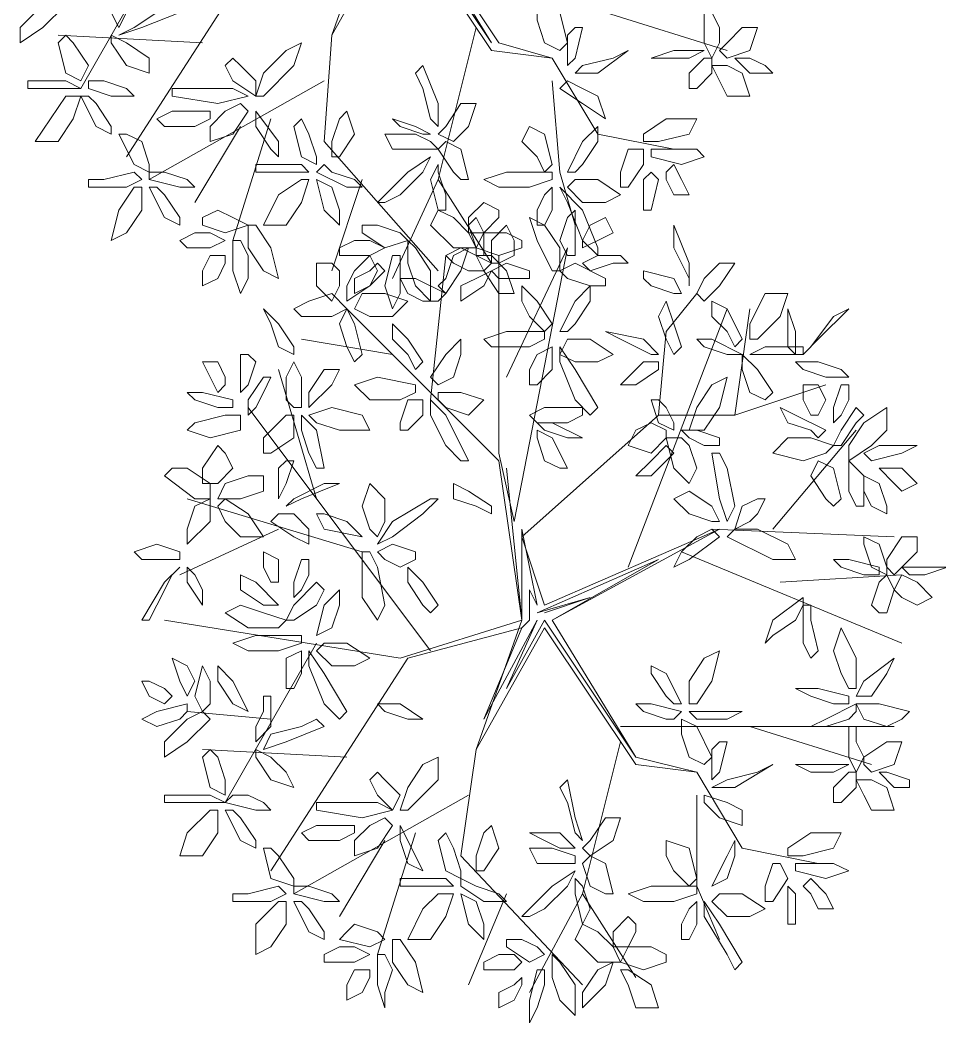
# Model space of a CAD drawing. Header units: millimetres. Extents: x 2576 to 2719, y 1757 to 1977.
# Drawn here: x 2607.226 to 2610.643, y 1834.356 to 1838.084 of the extents above; entities that cross this region are included whole.
import ezdxf

# ---------------------------------------------------------------- set-up
doc = ezdxf.new("R2010")
doc.units = ezdxf.units.MM
doc.layers.add('PDF_0', color=7, linetype='Continuous')

msp = doc.modelspace()

# ---------------------------------------------------------------- linework, layer by layer
at = {"layer": 'PDF_0', "lineweight": 9}
for points in [[(2609.6547, 1837.6037), (2609.3723, 1837.6602), (2609.2028, 1837.9426), (2608.9769, 1837.9709), (2608.638, 1838.4792), (2608.3839, 1838.0273), (2608.5533, 1838.5074), (2608.4686, 1839.1004), (2607.9038, 1839.6652)], [(2608.4968, 1839.0722), (2608.5816, 1838.5074), (2608.5533, 1838.8463), (2608.6098, 1838.5639), (2608.5816, 1838.6204), (2608.6098, 1838.5074), (2608.5816, 1838.4792), (2608.4121, 1838.1403), (2608.6098, 1838.5074), (2608.4968, 1838.2533), (2608.638, 1838.5074), (2608.9769, 1837.9991), (2608.6663, 1838.5074), (2609.0051, 1837.9991), (2609.2028, 1837.9426)], [(2607.2543, 1838.5074), (2608.1297, 1838.3662), (2607.6214, 1837.5755)], [(2607.7908, 1838.4227), (2607.452, 1837.8297)], [(2609.4005, 1838.1121), (2609.8523, 1837.9709)], [(2607.9038, 1837.9991), (2607.3672, 1838.0273)], [(2608.3839, 1838.0273), (2608.3556, 1837.632), (2608.7792, 1837.1519)], [(2608.9204, 1838.0556), (2608.7792, 1837.4908)], [(2608.3556, 1837.8579), (2607.7061, 1837.4908)], [(2609.2028, 1837.8579), (2609.2311, 1837.519), (2609.2875, 1837.3213)], [(2608.045, 1837.6885), (2607.8756, 1837.4061)], [(2608.158, 1837.7167), (2608.0168, 1837.2649)], [(2608.4968, 1837.4908), (2608.3839, 1837.1519)], [(2608.9769, 1837.1802), (2608.7792, 1837.4908), (2608.6098, 1837.1237)], [(2608.751, 1836.6718), (2608.8075, 1837.2084)], [(2609.0334, 1836.7566), (2609.2593, 1837.2366), (2609.0616, 1836.22), (2609.0051, 1836.4742), (2609.0051, 1837.2084)], [(2609.9371, 1837.0107), (2609.8806, 1836.6154), (2609.5982, 1836.6154), (2609.6264, 1836.926), (2609.7394, 1837.0672)], [(2609.0899, 1835.8529), (2609.0051, 1836.4459), (2608.4404, 1837.0107)], [(2609.4852, 1836.0506), (2609.8523, 1837.0107)], [(2608.6098, 1836.8413), (2608.2709, 1836.8978)], [(2608.3274, 1836.3047), (2608.1862, 1836.7848)], [(2609.8806, 1836.6154), (2610.2195, 1836.7283)], [(2608.751, 1835.7399), (2608.0732, 1836.6436)], [(2609.5982, 1836.6154), (2609.0899, 1836.1635), (2609.1746, 1835.9094), (2609.8241, 1836.1918), (2609.2028, 1835.8529), (2609.5982, 1836.0788), (2609.1463, 1835.8811), (2609.344, 1835.9376), (2609.1746, 1835.8811)], [(2610.0218, 1836.1918), (2610.3324, 1836.5589)], [(2609.0334, 1836.4177), (2609.0899, 1835.8529), (2609.0899, 1836.1918), (2609.1463, 1835.9094), (2609.1181, 1835.9658), (2609.1181, 1835.8529), (2609.0899, 1835.8246)], [(2608.4968, 1836.107), (2607.8473, 1836.3047)], [(2608.1862, 1836.1918), (2607.8191, 1836.0223)], [(2609.7959, 1836.1918), (2610.4736, 1836.1635)], [(2609.6829, 1836.107), (2610.5018, 1835.7682)], [(2610.05, 1835.9941), (2610.5018, 1836.0223)], [(2610.1912, 1834.9492), (2609.9088, 1835.0057), (2609.7394, 1835.2881), (2609.5135, 1835.3163), (2609.1746, 1835.8246), (2608.9204, 1835.3728), (2609.0899, 1835.8529), (2608.638, 1835.7117), (2607.7626, 1835.8529)], [(2609.7394, 1835.2881), (2609.5135, 1835.3446), (2609.2028, 1835.8529), (2609.5135, 1835.3446), (2609.1746, 1835.8529), (2609.0334, 1835.5987), (2609.1463, 1835.8529), (2608.9487, 1835.4858), (2609.0899, 1835.8246), (2608.6663, 1835.7117), (2608.158, 1834.921)], [(2608.3274, 1835.7682), (2607.9885, 1835.1751)], [(2608.158, 1835.4858), (2607.8473, 1835.514)], [(2609.457, 1835.4575), (2610.4736, 1835.4575)], [(2609.9371, 1835.4575), (2610.3889, 1835.3163)], [(2609.457, 1835.4011), (2609.3158, 1834.8363)], [(2608.4404, 1835.3446), (2607.9038, 1835.3728)], [(2608.9204, 1835.3728), (2608.8639, 1834.9775), (2609.3158, 1834.4974)], [(2608.8922, 1835.2034), (2608.2427, 1834.8363)], [(2609.7394, 1835.2034), (2609.7394, 1834.8645), (2609.8241, 1834.6668)], [(2608.6945, 1835.0622), (2608.5533, 1834.6103)], [(2608.5816, 1835.0339), (2608.4121, 1834.7515)], [(2609.0334, 1834.8363), (2608.8922, 1834.4974)], [(2609.5135, 1834.5256), (2609.3158, 1834.8363), (2609.1181, 1834.4691)]]:
    msp.add_lwpolyline(points, dxfattribs=at)
for points in [[(2607.5932, 1838.1685), (2607.5649, 1838.1121), (2607.5932, 1838.0556), (2607.6214, 1838.1121), (2607.6214, 1838.225), (2607.5932, 1838.225)], [(2607.3955, 1838.1685), (2607.3955, 1838.1403), (2607.3108, 1838.0556), (2607.2261, 1837.9991), (2607.2261, 1838.0556), (2607.3108, 1838.1403)], [(2607.7344, 1838.1121), (2607.6496, 1838.0556), (2607.5932, 1838.0273), (2607.6779, 1838.0556), (2607.8191, 1838.1121), (2607.8191, 1838.1403)], [(2609.1746, 1837.9991), (2609.1463, 1838.0838), (2609.1463, 1838.1403), (2609.2311, 1838.1121), (2609.2593, 1837.9991), (2609.2311, 1837.9709)], [(2609.8241, 1838.0556), (2609.8241, 1837.9991), (2609.7959, 1837.9426), (2609.7676, 1837.9991), (2609.7676, 1838.1121), (2609.7959, 1838.1121)], [(2607.4237, 1837.9991), (2607.4802, 1837.9144), (2607.452, 1837.8579), (2607.3955, 1837.8861), (2607.3672, 1837.9991), (2607.3955, 1838.0273)], [(2607.5649, 1838.0273), (2607.5649, 1837.9991), (2607.6214, 1837.9144), (2607.7061, 1837.8861), (2607.7061, 1837.9426), (2607.6214, 1837.9991)], [(2609.2593, 1838.0273), (2609.2593, 1837.9426), (2609.2593, 1837.9144), (2609.2875, 1837.9426), (2609.3158, 1838.0556), (2609.2875, 1838.0556)], [(2609.8523, 1837.9991), (2609.9088, 1838.0556), (2609.9653, 1838.0556), (2609.9371, 1837.9709), (2609.8523, 1837.9426), (2609.8241, 1837.9709)], [(2608.1297, 1837.8861), (2608.2144, 1837.9709), (2608.2709, 1837.9991), (2608.2427, 1837.9144), (2608.1297, 1837.8014), (2608.1015, 1837.8014)], [(2609.4287, 1837.9426), (2609.4852, 1837.9709), (2609.3723, 1837.8861), (2609.2875, 1837.8861), (2609.3158, 1837.9144)], [(2609.7111, 1837.9426), (2609.7676, 1837.9709), (2609.6547, 1837.9709), (2609.5699, 1837.9426), (2609.6264, 1837.9426)], [(2608.0168, 1837.9426), (2607.9885, 1837.9144), (2608.0168, 1837.8579), (2608.1015, 1837.8014), (2608.1015, 1837.8579), (2608.045, 1837.9144)], [(2608.7228, 1837.8297), (2608.751, 1837.7167), (2608.7792, 1837.6885), (2608.7792, 1837.7732), (2608.7228, 1837.9144), (2608.6945, 1837.8861)], [(2609.7111, 1837.8861), (2609.7676, 1837.9426), (2609.7959, 1837.9426), (2609.7959, 1837.8861), (2609.7394, 1837.8297), (2609.7111, 1837.8297)], [(2609.7959, 1837.9144), (2609.8523, 1837.9144), (2609.9088, 1837.8861), (2609.9371, 1837.8014), (2609.8523, 1837.8014), (2609.8241, 1837.8579)], [(2609.8806, 1837.9426), (2609.9371, 1837.8861), (2610.0218, 1837.8861), (2609.9935, 1837.9144), (2609.9371, 1837.9426)], [(2607.3108, 1837.8579), (2607.3955, 1837.8579), (2607.452, 1837.8297), (2607.3672, 1837.8297), (2607.2543, 1837.8297), (2607.2543, 1837.8579)], [(2607.5367, 1837.8579), (2607.6214, 1837.8297), (2607.6496, 1837.8014), (2607.5649, 1837.8014), (2607.4802, 1837.8297), (2607.4802, 1837.8579)], [(2609.2593, 1837.8579), (2609.2311, 1837.8297), (2609.3158, 1837.7732), (2609.4005, 1837.7167), (2609.3723, 1837.8014), (2609.3158, 1837.8297)], [(2607.452, 1837.8014), (2607.3955, 1837.8014), (2607.339, 1837.7167), (2607.2825, 1837.632), (2607.3672, 1837.632), (2607.4237, 1837.7167)], [(2607.5084, 1837.7732), (2607.5649, 1837.6885), (2607.5649, 1837.6602), (2607.5084, 1837.6885), (2607.452, 1837.8014), (2607.4802, 1837.8014)], [(2607.8756, 1837.8297), (2608.0168, 1837.8297), (2608.0732, 1837.8014), (2607.9603, 1837.7732), (2607.7908, 1837.8014), (2607.7908, 1837.8297)], [(2608.045, 1837.7732), (2608.0732, 1837.7449), (2608.0168, 1837.6602), (2607.932, 1837.632), (2607.932, 1837.6885), (2607.9885, 1837.7449)], [(2608.7792, 1837.6602), (2608.8357, 1837.632), (2608.8922, 1837.6885), (2608.9204, 1837.7732), (2608.8639, 1837.7732), (2608.8075, 1837.6885)], [(2607.8756, 1837.6885), (2607.7626, 1837.6885), (2607.7344, 1837.7167), (2607.7908, 1837.7449), (2607.932, 1837.7449), (2607.932, 1837.7167)], [(2608.1015, 1837.6885), (2608.1015, 1837.7449), (2608.1862, 1837.632), (2608.1862, 1837.5755), (2608.158, 1837.6037)], [(2608.3839, 1837.632), (2608.4121, 1837.7167), (2608.4404, 1837.7449), (2608.4686, 1837.6602), (2608.4121, 1837.5755), (2608.3839, 1837.5755)], [(2608.2992, 1837.6602), (2608.3274, 1837.5755), (2608.3274, 1837.5473), (2608.2709, 1837.5755), (2608.2427, 1837.6885), (2608.2709, 1837.7167)], [(2608.638, 1837.6885), (2608.6098, 1837.7167), (2608.6945, 1837.6885), (2608.751, 1837.6602), (2608.7228, 1837.6602)], [(2609.1463, 1837.5755), (2609.0899, 1837.632), (2609.1181, 1837.6885), (2609.1746, 1837.6602), (2609.2028, 1837.5473), (2609.1746, 1837.519)], [(2609.3158, 1837.5473), (2609.3723, 1837.632), (2609.3723, 1837.6885), (2609.3158, 1837.632), (2609.2593, 1837.519), (2609.2875, 1837.519)], [(2609.5417, 1837.632), (2609.5417, 1837.6602), (2609.6264, 1837.7167), (2609.7394, 1837.7167), (2609.7111, 1837.6602), (2609.5982, 1837.632)], [(2607.6779, 1837.632), (2607.7061, 1837.5473), (2607.7061, 1837.519), (2607.6496, 1837.5473), (2607.5932, 1837.6602), (2607.6214, 1837.6602)], [(2608.7792, 1837.6037), (2608.751, 1837.632), (2608.6945, 1837.6602), (2608.5816, 1837.6602), (2608.6098, 1837.6037), (2608.6945, 1837.6037)], [(2608.8357, 1837.519), (2608.7792, 1837.6037), (2608.8075, 1837.632), (2608.8639, 1837.6037), (2608.8922, 1837.4908), (2608.8639, 1837.4908)], [(2608.638, 1837.4343), (2608.7228, 1837.519), (2608.751, 1837.5755), (2608.6663, 1837.519), (2608.5533, 1837.4061), (2608.5816, 1837.4061)], [(2609.457, 1837.519), (2609.4852, 1837.6037), (2609.5417, 1837.6037), (2609.5417, 1837.5473), (2609.4852, 1837.4625), (2609.457, 1837.4625)], [(2609.6264, 1837.6037), (2609.7394, 1837.6037), (2609.7676, 1837.5755), (2609.6829, 1837.5473), (2609.5699, 1837.5755), (2609.5699, 1837.6037)], [(2608.158, 1837.5473), (2608.2709, 1837.5473), (2608.2992, 1837.519), (2608.2427, 1837.519), (2608.1015, 1837.519), (2608.1015, 1837.5473)], [(2608.3839, 1837.519), (2608.4686, 1837.4908), (2608.4968, 1837.4625), (2608.4404, 1837.4625), (2608.3274, 1837.519), (2608.3556, 1837.5473)], [(2608.8075, 1837.4343), (2608.7792, 1837.519), (2608.7792, 1837.5473), (2608.751, 1837.4908), (2608.7792, 1837.3778), (2608.8075, 1837.3778)], [(2609.6264, 1837.519), (2609.6547, 1837.5473), (2609.6829, 1837.4908), (2609.7111, 1837.4343), (2609.6547, 1837.4343), (2609.6264, 1837.4908)], [(2607.5367, 1837.4908), (2607.6496, 1837.519), (2607.6779, 1837.4908), (2607.6214, 1837.4625), (2607.4802, 1837.4625), (2607.4802, 1837.4908)], [(2607.7626, 1837.519), (2607.8473, 1837.4908), (2607.8756, 1837.4625), (2607.8191, 1837.4625), (2607.7061, 1837.4908), (2607.7061, 1837.519)], [(2609.1181, 1837.4625), (2609.0051, 1837.4625), (2608.9487, 1837.4908), (2609.0334, 1837.519), (2609.2028, 1837.519), (2609.2028, 1837.4908)], [(2609.5417, 1837.4343), (2609.5417, 1837.4908), (2609.5699, 1837.519), (2609.5982, 1837.4908), (2609.5699, 1837.3778), (2609.5417, 1837.3778)], [(2608.2992, 1837.4908), (2608.2709, 1837.4908), (2608.1862, 1837.4343), (2608.1297, 1837.3213), (2608.2144, 1837.3213), (2608.2709, 1837.4061)], [(2608.3839, 1837.4625), (2608.3274, 1837.4908), (2608.3556, 1837.3778), (2608.4121, 1837.3213), (2608.4121, 1837.3778)], [(2609.2593, 1837.4625), (2609.2875, 1837.4908), (2609.3723, 1837.4908), (2609.457, 1837.4343), (2609.4005, 1837.4061), (2609.3158, 1837.4061)], [(2607.6779, 1837.4625), (2607.6496, 1837.4625), (2607.5932, 1837.3778), (2607.5649, 1837.2649), (2607.6214, 1837.2931), (2607.6779, 1837.3778)], [(2607.7626, 1837.4343), (2607.8191, 1837.3496), (2607.8191, 1837.3213), (2607.7626, 1837.3496), (2607.7061, 1837.4625), (2607.7344, 1837.4625)], [(2609.1463, 1837.3213), (2609.1746, 1837.3213), (2609.2028, 1837.3778), (2609.2028, 1837.4625), (2609.1746, 1837.4343), (2609.1463, 1837.3778)], [(2609.3158, 1837.2649), (2609.2593, 1837.4061), (2609.2311, 1837.4625), (2609.3158, 1837.3778), (2609.3723, 1837.2366), (2609.3723, 1837.2084)], [(2609.0051, 1837.3496), (2608.9487, 1837.2931), (2608.8922, 1837.2931), (2608.8922, 1837.3496), (2608.9487, 1837.4061), (2609.0051, 1837.3778)], [(2607.9603, 1837.3778), (2608.0168, 1837.3496), (2608.0732, 1837.3213), (2607.9885, 1837.2931), (2607.9038, 1837.3213), (2607.9038, 1837.3496)], [(2608.8357, 1837.3496), (2608.8922, 1837.2931), (2608.9204, 1837.2366), (2608.8357, 1837.2366), (2608.751, 1837.3213), (2608.7792, 1837.3778)], [(2609.2311, 1837.2649), (2609.2593, 1837.3496), (2609.2875, 1837.3778), (2609.2875, 1837.3213), (2609.2875, 1837.2084), (2609.2593, 1837.2084)], [(2608.0732, 1837.3213), (2608.1015, 1837.3213), (2608.158, 1837.2366), (2608.1862, 1837.1237), (2608.1297, 1837.1519), (2608.0732, 1837.2366)], [(2608.5533, 1837.3213), (2608.638, 1837.2931), (2608.6663, 1837.2649), (2608.5816, 1837.2366), (2608.4968, 1837.2931), (2608.4968, 1837.3213)], [(2608.9204, 1837.2084), (2608.9487, 1837.2084), (2608.9487, 1837.2931), (2608.9204, 1837.3496), (2608.8922, 1837.3213), (2608.9204, 1837.2366)], [(2609.0051, 1837.1802), (2608.9769, 1837.1802), (2608.9769, 1837.2649), (2609.0334, 1837.3213), (2609.0616, 1837.2649), (2609.0616, 1837.2084)], [(2609.2311, 1837.1519), (2609.2028, 1837.1519), (2609.1463, 1837.2649), (2609.1181, 1837.3496), (2609.1746, 1837.3213), (2609.2311, 1837.2366)], [(2609.3158, 1837.2366), (2609.3158, 1837.2649), (2609.344, 1837.3213), (2609.4005, 1837.3496), (2609.4287, 1837.2931), (2609.3723, 1837.2649)], [(2609.6547, 1837.2366), (2609.6547, 1837.3213), (2609.7111, 1837.1802), (2609.7111, 1837.0954), (2609.7111, 1837.1237)], [(2607.8756, 1837.2931), (2607.932, 1837.2931), (2607.9885, 1837.2649), (2607.932, 1837.2366), (2607.8473, 1837.2366), (2607.8191, 1837.2649)], [(2609.0899, 1837.2649), (2609.0899, 1837.2366), (2609.0051, 1837.2084), (2608.9204, 1837.2366), (2608.9487, 1837.2931), (2609.0334, 1837.2931)], [(2608.0732, 1837.2084), (2608.0732, 1837.1237), (2608.045, 1837.0672), (2608.0168, 1837.1519), (2608.0168, 1837.2649), (2608.045, 1837.2649)], [(2608.4686, 1837.2649), (2608.5251, 1837.2649), (2608.5816, 1837.2366), (2608.5251, 1837.2084), (2608.4121, 1837.2084), (2608.4121, 1837.2366)], [(2608.6663, 1837.2649), (2608.6945, 1837.2366), (2608.751, 1837.1519), (2608.751, 1837.039), (2608.6945, 1837.0954), (2608.6663, 1837.1802)], [(2607.9885, 1837.2084), (2607.9885, 1837.1802), (2607.9603, 1837.1237), (2607.9038, 1837.0954), (2607.9038, 1837.1519), (2607.932, 1837.2084)], [(2608.5251, 1837.2084), (2608.5533, 1837.1519), (2608.5251, 1837.0954), (2608.4404, 1837.039), (2608.4404, 1837.0954), (2608.4686, 1837.1519)], [(2608.638, 1837.1519), (2608.638, 1837.0672), (2608.6098, 1837.0107), (2608.5816, 1837.0954), (2608.6098, 1837.2084), (2608.638, 1837.2084)], [(2608.8075, 1837.1237), (2608.8357, 1837.2084), (2608.8922, 1837.2366), (2608.8639, 1837.1519), (2608.8075, 1837.0672), (2608.7792, 1837.0954)], [(2608.8922, 1837.1519), (2608.8357, 1837.1802), (2608.8075, 1837.2084), (2608.8639, 1837.2366), (2608.9769, 1837.1802), (2608.9487, 1837.1519)], [(2608.9204, 1837.2084), (2608.9769, 1837.2084), (2609.0334, 1837.1519), (2609.0616, 1837.0672), (2609.0051, 1837.0672), (2608.9487, 1837.1519)], [(2609.4287, 1837.1802), (2609.344, 1837.1519), (2609.3158, 1837.1802), (2609.3723, 1837.2084), (2609.457, 1837.2084), (2609.4852, 1837.1802)], [(2608.4121, 1837.1519), (2608.4121, 1837.0954), (2608.3839, 1837.039), (2608.3274, 1837.0954), (2608.3274, 1837.1802), (2608.3839, 1837.1802)], [(2608.5533, 1837.1802), (2608.5816, 1837.1519), (2608.5251, 1837.0954), (2608.4686, 1837.0672), (2608.4686, 1837.1237), (2608.5251, 1837.1519)], [(2609.0899, 1837.1237), (2609.0051, 1837.1237), (2608.9769, 1837.1519), (2609.0334, 1837.1802), (2609.1181, 1837.1519), (2609.1181, 1837.1237)], [(2609.344, 1837.0954), (2609.2593, 1837.1237), (2609.2311, 1837.1519), (2609.2875, 1837.1802), (2609.4005, 1837.1237), (2609.4005, 1837.0954)], [(2609.7394, 1837.0672), (2609.7676, 1837.039), (2609.8241, 1837.0954), (2609.8806, 1837.1802), (2609.8241, 1837.1802), (2609.7676, 1837.1237)], [(2608.8639, 1837.0954), (2608.8639, 1837.039), (2608.9487, 1837.0954), (2608.9769, 1837.1519), (2608.9204, 1837.1237)], [(2609.5699, 1837.0954), (2609.6547, 1837.0672), (2609.6829, 1837.0672), (2609.6547, 1837.1237), (2609.5417, 1837.1519), (2609.5417, 1837.1237)], [(2608.7228, 1837.039), (2608.6663, 1837.0672), (2608.638, 1837.1237), (2608.6945, 1837.1237), (2608.8075, 1837.0672), (2608.7792, 1837.039)], [(2609.1181, 1836.9825), (2609.0899, 1837.039), (2609.0899, 1837.0954), (2609.1463, 1837.039), (2609.2028, 1836.9542), (2609.1746, 1836.926)], [(2609.2875, 1836.9542), (2609.344, 1837.039), (2609.344, 1837.0954), (2609.2875, 1837.039), (2609.2311, 1836.926), (2609.2593, 1836.926)], [(2608.2992, 1837.039), (2608.3839, 1837.0672), (2608.4404, 1837.0107), (2608.3839, 1836.9825), (2608.2709, 1836.9825), (2608.2427, 1837.0107)], [(2608.4686, 1837.0107), (2608.4968, 1837.0672), (2608.5816, 1837.0672), (2608.6663, 1837.039), (2608.6098, 1836.9825), (2608.5251, 1836.9825)], [(2609.9371, 1836.8978), (2609.9653, 1836.8978), (2610.05, 1836.9825), (2610.0783, 1837.0672), (2609.9935, 1837.0672), (2609.9371, 1836.9542)], [(2609.6547, 1836.8413), (2609.6829, 1836.8695), (2609.6547, 1836.9542), (2609.6264, 1837.039), (2609.5982, 1836.9825), (2609.6264, 1836.8978)], [(2609.8523, 1836.926), (2609.7959, 1836.9825), (2609.7959, 1837.039), (2609.8523, 1837.0107), (2609.9088, 1836.8978), (2609.8806, 1836.8695)], [(2608.1862, 1836.8695), (2608.158, 1836.9542), (2608.1297, 1837.0107), (2608.1862, 1836.9542), (2608.2427, 1836.8695), (2608.2427, 1836.8413)], [(2608.4404, 1836.8695), (2608.4121, 1836.9542), (2608.4404, 1837.0107), (2608.4686, 1836.9542), (2608.4968, 1836.8413), (2608.4686, 1836.813)], [(2610.0783, 1836.9542), (2610.0783, 1837.0107), (2610.1065, 1836.926), (2610.1065, 1836.8413), (2610.0783, 1836.8695)], [(2610.2477, 1836.9825), (2610.3042, 1837.0107), (2610.1912, 1836.8978), (2610.1347, 1836.8413), (2610.163, 1836.8695)], [(2608.6663, 1836.8413), (2608.6098, 1836.8978), (2608.6098, 1836.9542), (2608.6663, 1836.8978), (2608.7228, 1836.813), (2608.6945, 1836.7848)], [(2609.1181, 1836.8695), (2608.9769, 1836.8695), (2608.9487, 1836.8978), (2609.0334, 1836.926), (2609.1746, 1836.926), (2609.1746, 1836.8978)], [(2609.457, 1836.8978), (2609.4005, 1836.926), (2609.5417, 1836.8978), (2609.5982, 1836.8413), (2609.5699, 1836.8413)], [(2608.8357, 1836.7566), (2608.8639, 1836.8413), (2608.8639, 1836.8978), (2608.8075, 1836.8413), (2608.751, 1836.7566), (2608.7792, 1836.7283)], [(2609.1181, 1836.7283), (2609.1463, 1836.7283), (2609.2028, 1836.7848), (2609.2028, 1836.8695), (2609.1463, 1836.8413), (2609.1181, 1836.7848)], [(2609.2311, 1836.8413), (2609.2593, 1836.8978), (2609.344, 1836.8978), (2609.4287, 1836.8413), (2609.3723, 1836.813), (2609.2875, 1836.813)], [(2609.2875, 1836.6718), (2609.2311, 1836.813), (2609.2311, 1836.8695), (2609.2875, 1836.7848), (2609.3723, 1836.6436), (2609.344, 1836.6154)], [(2609.8523, 1836.8413), (2609.9088, 1836.8413), (2609.7959, 1836.8978), (2609.7394, 1836.8978), (2609.7676, 1836.8695)], [(2610.0783, 1836.8413), (2609.9653, 1836.8413), (2609.9371, 1836.8413), (2609.9935, 1836.8695), (2610.1347, 1836.8695), (2610.1347, 1836.8413)], [(2608.1015, 1836.813), (2608.0732, 1836.7283), (2608.045, 1836.7001), (2608.045, 1836.7566), (2608.045, 1836.8413), (2608.0732, 1836.8413)], [(2609.9371, 1836.7001), (2609.9088, 1836.7848), (2609.9088, 1836.8413), (2609.9653, 1836.7848), (2610.0218, 1836.7001), (2609.9935, 1836.6718)], [(2607.9885, 1836.7283), (2607.9603, 1836.7001), (2607.932, 1836.7566), (2607.9038, 1836.813), (2607.9603, 1836.813), (2607.9885, 1836.7566)], [(2608.2144, 1836.6718), (2608.2144, 1836.7566), (2608.2427, 1836.813), (2608.2709, 1836.7566), (2608.2709, 1836.6436), (2608.2427, 1836.6436)], [(2609.5135, 1836.7283), (2609.5982, 1836.7848), (2609.5982, 1836.813), (2609.5417, 1836.813), (2609.457, 1836.7283), (2609.4852, 1836.7283)], [(2610.1065, 1836.813), (2610.1347, 1836.7848), (2610.2195, 1836.7566), (2610.3042, 1836.7566), (2610.2759, 1836.7848), (2610.1912, 1836.813)], [(2608.1297, 1836.7001), (2608.1015, 1836.6436), (2608.0732, 1836.6154), (2608.0732, 1836.6718), (2608.1297, 1836.7566), (2608.158, 1836.7566)], [(2608.2992, 1836.7001), (2608.2992, 1836.6436), (2608.3839, 1836.7283), (2608.4121, 1836.7848), (2608.3556, 1836.7848)], [(2608.638, 1836.6718), (2608.5251, 1836.6718), (2608.4686, 1836.7283), (2608.5533, 1836.7566), (2608.6945, 1836.7283), (2608.6945, 1836.7001)], [(2609.7111, 1836.5589), (2609.7676, 1836.5589), (2609.8241, 1836.6436), (2609.8523, 1836.7566), (2609.7959, 1836.7283), (2609.7394, 1836.6436)], [(2610.1912, 1836.6154), (2610.163, 1836.6154), (2610.1347, 1836.6718), (2610.1347, 1836.7283), (2610.1912, 1836.7283), (2610.2195, 1836.6718)], [(2610.3042, 1836.6718), (2610.2759, 1836.6154), (2610.2477, 1836.5871), (2610.2477, 1836.6436), (2610.2759, 1836.7283), (2610.3042, 1836.7283)], [(2607.9603, 1836.6436), (2607.8756, 1836.6718), (2607.8473, 1836.7001), (2607.9038, 1836.7001), (2608.0168, 1836.6718), (2608.0168, 1836.6436)], [(2608.7792, 1836.6718), (2608.7792, 1836.7001), (2608.8639, 1836.7001), (2608.9487, 1836.6718), (2608.8922, 1836.6154), (2608.8075, 1836.6436)], [(2608.2992, 1836.6154), (2608.3274, 1836.5871), (2608.4121, 1836.5589), (2608.5251, 1836.5589), (2608.4968, 1836.6154), (2608.3839, 1836.6436)], [(2608.638, 1836.5589), (2608.6663, 1836.5589), (2608.7228, 1836.6154), (2608.7228, 1836.6718), (2608.6663, 1836.6718), (2608.638, 1836.5871)], [(2608.8075, 1836.5024), (2608.751, 1836.6154), (2608.751, 1836.6718), (2608.8075, 1836.6154), (2608.8922, 1836.4459), (2608.8639, 1836.4459)], [(2609.2593, 1836.5871), (2609.1463, 1836.5871), (2609.1181, 1836.6154), (2609.1746, 1836.6436), (2609.3158, 1836.6436), (2609.3158, 1836.6154)], [(2609.6264, 1836.6436), (2609.6547, 1836.5871), (2609.6547, 1836.5589), (2609.5982, 1836.5871), (2609.5699, 1836.6718), (2609.5982, 1836.6718)], [(2610.163, 1836.5589), (2610.0783, 1836.5871), (2610.05, 1836.6436), (2610.1065, 1836.6154), (2610.2195, 1836.5589), (2610.1912, 1836.5306)], [(2610.3324, 1836.5871), (2610.2759, 1836.5024), (2610.2477, 1836.5024), (2610.2759, 1836.5589), (2610.3324, 1836.6436), (2610.3607, 1836.6154)], [(2610.3042, 1836.4459), (2610.3042, 1836.5024), (2610.3607, 1836.5871), (2610.4454, 1836.6436), (2610.4454, 1836.5589), (2610.3889, 1836.5024)], [(2608.045, 1836.6154), (2608.045, 1836.5589), (2607.932, 1836.5306), (2607.8473, 1836.5589), (2607.8756, 1836.5871), (2607.9885, 1836.6154)], [(2608.1297, 1836.5306), (2608.2144, 1836.6154), (2608.2427, 1836.6154), (2608.2427, 1836.5306), (2608.158, 1836.4742), (2608.1297, 1836.4742)], [(2608.2992, 1836.4742), (2608.2709, 1836.5589), (2608.2709, 1836.6154), (2608.3274, 1836.5589), (2608.3556, 1836.4177), (2608.3274, 1836.4177)], [(2609.2593, 1836.5306), (2609.3158, 1836.5306), (2609.2028, 1836.5871), (2609.1463, 1836.5871), (2609.1746, 1836.5589)], [(2609.6264, 1836.5589), (2609.6264, 1836.5306), (2609.5699, 1836.4742), (2609.4852, 1836.5024), (2609.5135, 1836.5589), (2609.5699, 1836.5871)], [(2609.1746, 1836.4459), (2609.1463, 1836.5306), (2609.1463, 1836.5589), (2609.2028, 1836.5306), (2609.2593, 1836.4177), (2609.2311, 1836.4177)], [(2609.7676, 1836.5024), (2609.7111, 1836.5306), (2609.6829, 1836.5589), (2609.7394, 1836.5589), (2609.8241, 1836.5306), (2609.8241, 1836.5024)], [(2608.0168, 1836.4177), (2607.9603, 1836.3612), (2607.9038, 1836.3612), (2607.9038, 1836.4177), (2607.9603, 1836.5024), (2607.9885, 1836.4742)], [(2609.6547, 1836.4742), (2609.6264, 1836.5024), (2609.5699, 1836.4459), (2609.5135, 1836.3894), (2609.5699, 1836.3894), (2609.6264, 1836.4459)], [(2609.7111, 1836.5024), (2609.7394, 1836.4177), (2609.7111, 1836.3612), (2609.6547, 1836.4177), (2609.6264, 1836.5306), (2609.6829, 1836.5306)], [(2610.2477, 1836.5024), (2610.2195, 1836.4742), (2610.1347, 1836.4459), (2610.0218, 1836.4742), (2610.0783, 1836.5306), (2610.163, 1836.5306)], [(2610.4171, 1836.5024), (2610.5018, 1836.5024), (2610.5583, 1836.5024), (2610.5018, 1836.4742), (2610.3889, 1836.4459), (2610.3607, 1836.4742)], [(2609.8523, 1836.4177), (2609.8806, 1836.2765), (2609.8523, 1836.22), (2609.8241, 1836.3047), (2609.7959, 1836.4742), (2609.8241, 1836.4742)], [(2608.1862, 1836.4177), (2608.1862, 1836.333), (2608.1862, 1836.3047), (2608.2144, 1836.3612), (2608.2427, 1836.4459), (2608.2144, 1836.4459)], [(2610.2195, 1836.3047), (2610.163, 1836.3894), (2610.1912, 1836.4459), (2610.2477, 1836.4177), (2610.2759, 1836.3047), (2610.2477, 1836.2765)], [(2610.3042, 1836.333), (2610.3042, 1836.4177), (2610.3042, 1836.4459), (2610.3607, 1836.3894), (2610.3607, 1836.2765), (2610.3324, 1836.2765)], [(2607.8473, 1836.4177), (2607.932, 1836.3612), (2607.932, 1836.3047), (2607.8756, 1836.3047), (2607.7626, 1836.3894), (2607.7908, 1836.4177)], [(2608.1297, 1836.3894), (2608.1297, 1836.333), (2608.045, 1836.3047), (2607.9603, 1836.3047), (2607.9885, 1836.3612), (2608.0732, 1836.3894)], [(2610.3889, 1836.2765), (2610.3607, 1836.333), (2610.3607, 1836.3894), (2610.4171, 1836.3612), (2610.4454, 1836.2765), (2610.4454, 1836.2482)], [(2610.4171, 1836.4177), (2610.4454, 1836.4177), (2610.5018, 1836.4177), (2610.5583, 1836.3612), (2610.5018, 1836.333), (2610.4736, 1836.3612)], [(2608.3556, 1836.3612), (2608.4121, 1836.3612), (2608.2709, 1836.3047), (2608.2144, 1836.2765), (2608.2427, 1836.3047)], [(2608.5533, 1836.1635), (2608.5251, 1836.1918), (2608.4968, 1836.2765), (2608.5251, 1836.3612), (2608.5816, 1836.3047), (2608.5816, 1836.22)], [(2608.9204, 1836.2765), (2608.8357, 1836.3047), (2608.8357, 1836.3612), (2608.8922, 1836.333), (2608.9769, 1836.2765), (2608.9769, 1836.2482)], [(2609.8241, 1836.22), (2609.7959, 1836.22), (2609.7111, 1836.2482), (2609.6547, 1836.3047), (2609.7111, 1836.333), (2609.7959, 1836.2765)], [(2607.8473, 1836.1918), (2607.8473, 1836.1353), (2607.932, 1836.22), (2607.932, 1836.3047), (2607.8756, 1836.2765)], [(2607.9603, 1836.2765), (2607.9885, 1836.3047), (2608.0732, 1836.2482), (2608.1297, 1836.1635), (2608.045, 1836.1635), (2607.9885, 1836.22)], [(2608.7228, 1836.2482), (2608.6098, 1836.1635), (2608.5533, 1836.1353), (2608.6098, 1836.22), (2608.751, 1836.3047), (2608.7792, 1836.3047)], [(2609.9935, 1836.3047), (2609.9653, 1836.3047), (2609.9088, 1836.2765), (2609.8806, 1836.1918), (2609.9371, 1836.22), (2609.9653, 1836.2482)], [(2608.1862, 1836.2482), (2608.158, 1836.22), (2608.2427, 1836.1635), (2608.2992, 1836.1353), (2608.2992, 1836.1918), (2608.2427, 1836.2482)], [(2608.4404, 1836.22), (2608.4968, 1836.1635), (2608.3556, 1836.1918), (2608.3274, 1836.2482), (2608.3556, 1836.2482)], [(2609.7394, 1836.1635), (2609.6829, 1836.107), (2609.6547, 1836.0506), (2609.7111, 1836.0788), (2609.8241, 1836.1635), (2609.7959, 1836.1918)], [(2609.9653, 1836.1918), (2610.0783, 1836.1353), (2610.1065, 1836.0788), (2610.0218, 1836.0788), (2609.8523, 1836.1635), (2609.8806, 1836.1918)], [(2610.4171, 1836.1353), (2610.4454, 1836.0506), (2610.4454, 1836.0223), (2610.3889, 1836.0506), (2610.3607, 1836.1353), (2610.3607, 1836.1635)], [(2610.4454, 1836.0788), (2610.5018, 1836.1635), (2610.5583, 1836.1635), (2610.5583, 1836.107), (2610.4736, 1836.0223), (2610.4454, 1836.0506)], [(2607.8191, 1836.0788), (2607.8191, 1836.107), (2607.7344, 1836.1353), (2607.6496, 1836.107), (2607.6779, 1836.0788), (2607.7626, 1836.0788)], [(2608.6945, 1836.0788), (2608.6945, 1836.107), (2608.6098, 1836.1353), (2608.5533, 1836.107), (2608.5816, 1836.0788), (2608.638, 1836.0506)], [(2608.1862, 1835.9941), (2608.158, 1835.9941), (2608.1297, 1836.0506), (2608.1297, 1836.107), (2608.1862, 1836.0788), (2608.1862, 1836.0223)], [(2608.5533, 1836.0506), (2608.5816, 1835.9094), (2608.5533, 1835.8529), (2608.4968, 1835.9376), (2608.4968, 1836.107), (2608.5251, 1836.107)], [(2607.7344, 1835.9094), (2607.7908, 1836.0223), (2607.8191, 1836.0506), (2607.7626, 1835.9941), (2607.6779, 1835.8529), (2607.7061, 1835.8529)], [(2607.9038, 1835.9658), (2607.9038, 1835.9094), (2607.8473, 1835.9941), (2607.8473, 1836.0506), (2607.8756, 1836.0223)], [(2608.2992, 1836.0223), (2608.2709, 1835.9658), (2608.2427, 1835.9376), (2608.2427, 1835.9941), (2608.2709, 1836.0788), (2608.2992, 1836.0788)], [(2608.7228, 1835.9094), (2608.6663, 1835.9941), (2608.6663, 1836.0506), (2608.7228, 1835.9941), (2608.7792, 1835.9094), (2608.751, 1835.8811)], [(2610.3607, 1836.0223), (2610.2759, 1836.0506), (2610.2477, 1836.0788), (2610.3042, 1836.0788), (2610.4171, 1836.0506), (2610.4171, 1836.0223)], [(2610.5018, 1836.0506), (2610.5301, 1836.0223), (2610.5866, 1836.0223), (2610.6713, 1836.0506), (2610.6148, 1836.0506), (2610.5583, 1836.0506)], [(2608.1297, 1835.9094), (2608.1862, 1835.9094), (2608.1015, 1835.9941), (2608.045, 1836.0223), (2608.045, 1835.9658)], [(2610.3889, 1835.9094), (2610.4171, 1835.9941), (2610.4454, 1836.0223), (2610.4736, 1835.9658), (2610.4454, 1835.8811), (2610.4171, 1835.8811)], [(2610.4736, 1835.9658), (2610.5018, 1836.0223), (2610.5583, 1835.9941), (2610.6148, 1835.9376), (2610.5583, 1835.9094), (2610.5018, 1835.9376)], [(2608.3274, 1835.9094), (2608.2427, 1835.8529), (2608.2144, 1835.8529), (2608.2427, 1835.9094), (2608.3274, 1835.9941), (2608.3556, 1835.9658)], [(2608.3839, 1835.8246), (2608.3274, 1835.7964), (2608.3556, 1835.9094), (2608.4121, 1835.9658), (2608.4121, 1835.9094)], [(2610.1065, 1835.8529), (2610.0218, 1835.7964), (2609.9935, 1835.7682), (2610.0218, 1835.8529), (2610.1347, 1835.9376), (2610.1347, 1835.9094)], [(2608.2144, 1835.8529), (2608.1862, 1835.8246), (2608.0732, 1835.8246), (2607.9885, 1835.8811), (2608.045, 1835.9094), (2608.1297, 1835.8811)], [(2610.163, 1835.8529), (2610.1912, 1835.7399), (2610.163, 1835.7117), (2610.1347, 1835.7682), (2610.1347, 1835.9094), (2610.163, 1835.9094)], [(2610.3042, 1835.5987), (2610.3324, 1835.5987), (2610.3324, 1835.7117), (2610.2759, 1835.8246), (2610.2477, 1835.7399), (2610.2759, 1835.6552)], [(2608.1862, 1835.7399), (2608.0732, 1835.7399), (2608.0168, 1835.7682), (2608.1015, 1835.7964), (2608.2709, 1835.7964), (2608.2709, 1835.7682)], [(2608.3274, 1835.7399), (2608.3556, 1835.7682), (2608.4404, 1835.7682), (2608.5251, 1835.7117), (2608.4686, 1835.6834), (2608.3839, 1835.6834)], [(2607.8473, 1835.6834), (2607.7908, 1835.7117), (2607.8191, 1835.627), (2607.8473, 1835.5705), (2607.8756, 1835.627)], [(2608.2144, 1835.5987), (2608.2427, 1835.5987), (2608.2709, 1835.6552), (2608.2709, 1835.7399), (2608.2144, 1835.7117), (2608.2144, 1835.6552)], [(2608.3556, 1835.5423), (2608.2992, 1835.6834), (2608.2992, 1835.7399), (2608.3556, 1835.6552), (2608.4404, 1835.514), (2608.4121, 1835.4858)], [(2609.7111, 1835.5423), (2609.7394, 1835.5423), (2609.7959, 1835.627), (2609.8241, 1835.7399), (2609.7676, 1835.7117), (2609.7111, 1835.627)], [(2610.4454, 1835.6552), (2610.4736, 1835.7117), (2610.3607, 1835.627), (2610.3324, 1835.5705), (2610.3889, 1835.5705)], [(2607.932, 1835.627), (2607.9038, 1835.6834), (2607.8756, 1835.5705), (2607.9038, 1835.514), (2607.932, 1835.5423)], [(2608.0168, 1835.5423), (2608.0732, 1835.514), (2608.0168, 1835.627), (2607.9603, 1835.6834), (2607.9603, 1835.627)], [(2609.6264, 1835.5705), (2609.5699, 1835.6552), (2609.5699, 1835.6834), (2609.6264, 1835.6552), (2609.6829, 1835.5423), (2609.6547, 1835.5423)], [(2607.7908, 1835.5705), (2607.7626, 1835.5423), (2607.7061, 1835.5705), (2607.6779, 1835.627), (2607.7061, 1835.627), (2607.7626, 1835.5987)], [(2608.1297, 1835.514), (2608.1015, 1835.4575), (2608.1015, 1835.4011), (2608.158, 1835.4575), (2608.158, 1835.5705), (2608.1297, 1835.5705)], [(2610.2477, 1835.5423), (2610.163, 1835.5705), (2610.1065, 1835.5987), (2610.1912, 1835.5987), (2610.3042, 1835.5705), (2610.3042, 1835.5423)], [(2607.8191, 1835.4858), (2607.7344, 1835.4575), (2607.6779, 1835.4858), (2607.7344, 1835.514), (2607.8473, 1835.5423), (2607.8473, 1835.514)], [(2608.6663, 1835.4858), (2608.7228, 1835.4858), (2608.638, 1835.5423), (2608.5533, 1835.5423), (2608.5816, 1835.514)], [(2609.6264, 1835.4858), (2609.5417, 1835.514), (2609.5135, 1835.5423), (2609.5699, 1835.5423), (2609.6829, 1835.514), (2609.6547, 1835.4858)], [(2610.3042, 1835.4858), (2610.2195, 1835.4575), (2610.163, 1835.4575), (2610.2195, 1835.4858), (2610.3324, 1835.5423), (2610.3324, 1835.514)], [(2610.4454, 1835.4575), (2610.3607, 1835.4858), (2610.3324, 1835.5423), (2610.4171, 1835.5423), (2610.5301, 1835.514), (2610.5018, 1835.4858)], [(2607.9038, 1835.514), (2607.932, 1835.4858), (2607.8473, 1835.4011), (2607.7626, 1835.3446), (2607.7626, 1835.4011), (2607.8473, 1835.4858)], [(2609.8523, 1835.4858), (2609.9088, 1835.514), (2609.7676, 1835.514), (2609.7111, 1835.514), (2609.7394, 1835.4858)], [(2608.2709, 1835.4575), (2608.158, 1835.4293), (2608.1297, 1835.3728), (2608.2144, 1835.4011), (2608.3556, 1835.4575), (2608.3274, 1835.4858)], [(2609.7111, 1835.3446), (2609.6829, 1835.4293), (2609.6829, 1835.4858), (2609.7394, 1835.4575), (2609.7959, 1835.3446), (2609.7676, 1835.3163)], [(2610.3324, 1835.4011), (2610.3607, 1835.3446), (2610.3324, 1835.2881), (2610.3042, 1835.3446), (2610.3042, 1835.4575), (2610.3324, 1835.4575)], [(2609.7959, 1835.3728), (2609.7959, 1835.2881), (2609.7959, 1835.2599), (2609.8241, 1835.2881), (2609.8523, 1835.4011), (2609.8241, 1835.4011)], [(2610.3607, 1835.3446), (2610.4454, 1835.4011), (2610.5018, 1835.4011), (2610.4736, 1835.3163), (2610.3889, 1835.2881), (2610.3607, 1835.3163)], [(2607.9603, 1835.3446), (2607.9885, 1835.2599), (2607.9885, 1835.2034), (2607.932, 1835.2316), (2607.9038, 1835.3446), (2607.932, 1835.3728)], [(2608.1015, 1835.3728), (2608.1015, 1835.3446), (2608.158, 1835.2599), (2608.2427, 1835.2316), (2608.2144, 1835.2881), (2608.158, 1835.3446)], [(2608.6663, 1835.2316), (2608.7228, 1835.3163), (2608.7792, 1835.3446), (2608.7792, 1835.2599), (2608.6663, 1835.1469), (2608.638, 1835.1469)], [(2609.9653, 1835.2881), (2610.0218, 1835.3163), (2609.8806, 1835.2316), (2609.7959, 1835.2316), (2609.8523, 1835.2599)], [(2610.2477, 1835.2881), (2610.3042, 1835.3163), (2610.1912, 1835.3163), (2610.1065, 1835.3163), (2610.163, 1835.2881)], [(2608.5533, 1835.2881), (2608.5251, 1835.2599), (2608.5533, 1835.2034), (2608.6098, 1835.1469), (2608.638, 1835.2034), (2608.5816, 1835.2599)], [(2610.2477, 1835.2316), (2610.3042, 1835.2881), (2610.3324, 1835.2881), (2610.3324, 1835.2316), (2610.2759, 1835.1751), (2610.2477, 1835.1751)], [(2610.4171, 1835.2881), (2610.4736, 1835.2316), (2610.5301, 1835.2316), (2610.5301, 1835.2599), (2610.4454, 1835.2881)], [(2609.2593, 1835.1751), (2609.2875, 1835.0622), (2609.3158, 1835.0339), (2609.2875, 1835.1187), (2609.2593, 1835.2599), (2609.2311, 1835.2316)], [(2610.3324, 1835.2599), (2610.3889, 1835.2599), (2610.4454, 1835.2316), (2610.4736, 1835.1469), (2610.3889, 1835.1469), (2610.3607, 1835.2034)], [(2607.8191, 1835.2034), (2607.932, 1835.2034), (2607.9885, 1835.1751), (2607.9038, 1835.1751), (2607.7626, 1835.1751), (2607.7626, 1835.2034)], [(2608.0732, 1835.2034), (2608.1297, 1835.1751), (2608.158, 1835.1469), (2608.1015, 1835.1469), (2607.9885, 1835.1751), (2608.0168, 1835.2034)], [(2609.7676, 1835.2034), (2609.7676, 1835.1751), (2609.8241, 1835.1187), (2609.9088, 1835.0904), (2609.9088, 1835.1469), (2609.8523, 1835.1751)], [(2608.4121, 1835.1751), (2608.5533, 1835.1751), (2608.6098, 1835.1469), (2608.4968, 1835.1187), (2608.3274, 1835.1469), (2608.3274, 1835.1751)], [(2607.9603, 1835.1469), (2607.932, 1835.1469), (2607.8473, 1835.0622), (2607.8191, 1834.9775), (2607.9038, 1834.9775), (2607.9603, 1835.0622)], [(2608.045, 1835.1187), (2608.1015, 1835.0339), (2608.1015, 1835.0057), (2608.045, 1835.0339), (2607.9885, 1835.1469), (2608.0168, 1835.1469)], [(2608.5816, 1835.1187), (2608.6098, 1835.0904), (2608.5533, 1835.0057), (2608.4686, 1834.9775), (2608.4686, 1835.0339), (2608.5251, 1835.0904)], [(2609.3158, 1835.0057), (2609.344, 1834.9775), (2609.4287, 1835.0339), (2609.457, 1835.1187), (2609.4005, 1835.1187), (2609.344, 1835.0339)], [(2608.4121, 1835.0339), (2608.2992, 1835.0339), (2608.2709, 1835.0622), (2608.3274, 1835.0904), (2608.4686, 1835.0904), (2608.4686, 1835.0622)], [(2608.638, 1835.0339), (2608.638, 1835.0904), (2608.6945, 1834.9775), (2608.7228, 1834.921), (2608.6663, 1834.9492)], [(2608.9204, 1834.9775), (2608.9487, 1835.0622), (2608.9769, 1835.0904), (2609.0051, 1835.0057), (2608.9487, 1834.921), (2608.9204, 1834.921)], [(2608.8357, 1835.0057), (2608.8639, 1834.921), (2608.8639, 1834.8927), (2608.8075, 1834.921), (2608.7792, 1835.0339), (2608.8075, 1835.0622)], [(2609.1746, 1835.0339), (2609.2311, 1835.0057), (2609.2875, 1835.0057), (2609.2311, 1835.0622), (2609.1463, 1835.0622), (2609.1181, 1835.0622)], [(2610.0783, 1834.9775), (2610.0783, 1835.0057), (2610.163, 1835.0622), (2610.2759, 1835.0622), (2610.2477, 1835.0057), (2610.1347, 1834.9775)], [(2608.1862, 1834.9775), (2608.2427, 1834.8927), (2608.2427, 1834.8645), (2608.158, 1834.8927), (2608.1297, 1835.0057), (2608.158, 1835.0057)], [(2609.2875, 1834.9492), (2609.2875, 1834.9775), (2609.2028, 1835.0057), (2609.1181, 1835.0057), (2609.1463, 1834.9492), (2609.2311, 1834.9492)], [(2609.6547, 1834.921), (2609.6264, 1834.9775), (2609.6264, 1835.0339), (2609.7111, 1835.0057), (2609.7394, 1834.8927), (2609.7111, 1834.8645)], [(2609.8523, 1834.8927), (2609.7959, 1834.8645), (2609.8523, 1834.9775), (2609.8806, 1835.0339), (2609.8806, 1834.9775)], [(2609.344, 1834.8645), (2609.3158, 1834.9492), (2609.344, 1834.9775), (2609.4005, 1834.9492), (2609.4287, 1834.8363), (2609.4005, 1834.8363)], [(2609.9935, 1834.8645), (2610.0218, 1834.9492), (2610.05, 1834.9492), (2610.0783, 1834.8927), (2610.0218, 1834.808), (2609.9935, 1834.808)], [(2610.163, 1834.9492), (2610.2477, 1834.9492), (2610.3042, 1834.921), (2610.2195, 1834.8927), (2610.1065, 1834.921), (2610.1065, 1834.9492)], [(2608.6945, 1834.8927), (2608.8075, 1834.8927), (2608.8357, 1834.8645), (2608.7792, 1834.8645), (2608.638, 1834.8645), (2608.638, 1834.8927)], [(2608.9204, 1834.8645), (2609.0051, 1834.8363), (2609.0334, 1834.808), (2608.9487, 1834.808), (2608.8639, 1834.8645), (2608.8639, 1834.8927)], [(2609.1746, 1834.7798), (2609.2593, 1834.8645), (2609.2875, 1834.921), (2609.2028, 1834.8645), (2609.0899, 1834.7515), (2609.1181, 1834.7515)], [(2609.344, 1834.7798), (2609.3158, 1834.7233), (2609.2875, 1834.8363), (2609.2875, 1834.8927), (2609.3158, 1834.8645)], [(2610.1347, 1834.8645), (2610.163, 1834.8927), (2610.2195, 1834.8363), (2610.2477, 1834.7798), (2610.1912, 1834.7798), (2610.163, 1834.8363)], [(2608.0732, 1834.8363), (2608.1862, 1834.8645), (2608.2144, 1834.8363), (2608.158, 1834.808), (2608.0168, 1834.808), (2608.0168, 1834.8363)], [(2608.2992, 1834.8645), (2608.3839, 1834.8363), (2608.4121, 1834.808), (2608.3556, 1834.808), (2608.2427, 1834.8363), (2608.2427, 1834.8645)], [(2609.6547, 1834.808), (2609.5417, 1834.808), (2609.4852, 1834.8363), (2609.5699, 1834.8645), (2609.7394, 1834.8645), (2609.7394, 1834.8363)], [(2610.0783, 1834.7798), (2610.0783, 1834.8363), (2610.0783, 1834.8645), (2610.1065, 1834.8363), (2610.1065, 1834.7233), (2610.0783, 1834.7233)], [(2608.8357, 1834.8363), (2608.7792, 1834.8363), (2608.7228, 1834.7798), (2608.6663, 1834.6668), (2608.751, 1834.6668), (2608.8075, 1834.7515)], [(2608.9204, 1834.808), (2608.8639, 1834.8363), (2608.8922, 1834.7233), (2608.9487, 1834.6668), (2608.9487, 1834.7233)], [(2609.7959, 1834.808), (2609.8241, 1834.8363), (2609.9088, 1834.8363), (2609.9935, 1834.7798), (2609.9371, 1834.7515), (2609.8523, 1834.7515)], [(2608.2144, 1834.808), (2608.1862, 1834.808), (2608.1015, 1834.7233), (2608.1015, 1834.6103), (2608.158, 1834.6386), (2608.2144, 1834.7233)], [(2608.2992, 1834.7798), (2608.3556, 1834.6951), (2608.3556, 1834.6668), (2608.2992, 1834.6951), (2608.2427, 1834.808), (2608.2709, 1834.808)], [(2609.6829, 1834.6668), (2609.7111, 1834.6668), (2609.7394, 1834.7233), (2609.7394, 1834.808), (2609.7111, 1834.7798), (2609.6829, 1834.7233)], [(2609.8523, 1834.6103), (2609.7676, 1834.7515), (2609.7676, 1834.808), (2609.8241, 1834.7233), (2609.9088, 1834.5821), (2609.8806, 1834.5539)], [(2609.5135, 1834.6951), (2609.4852, 1834.6386), (2609.4287, 1834.6386), (2609.4287, 1834.6951), (2609.4852, 1834.7515), (2609.5135, 1834.7233)], [(2608.4686, 1834.7233), (2608.5533, 1834.6951), (2608.5816, 1834.6668), (2608.5251, 1834.6386), (2608.4121, 1834.6668), (2608.4404, 1834.6951)], [(2609.3723, 1834.6951), (2609.4287, 1834.6386), (2609.457, 1834.5821), (2609.3723, 1834.5821), (2609.2875, 1834.6668), (2609.3158, 1834.7233)], [(2608.4121, 1834.6386), (2608.4686, 1834.6386), (2608.5251, 1834.6103), (2608.4686, 1834.5821), (2608.3556, 1834.5821), (2608.3556, 1834.6103)], [(2608.6098, 1834.6668), (2608.638, 1834.6668), (2608.6945, 1834.5821), (2608.7228, 1834.4691), (2608.6663, 1834.4974), (2608.6098, 1834.5821)], [(2609.0899, 1834.6668), (2609.1463, 1834.6386), (2609.1746, 1834.6103), (2609.1181, 1834.5821), (2609.0334, 1834.6386), (2609.0334, 1834.6668)], [(2609.6264, 1834.6103), (2609.6264, 1834.5821), (2609.5417, 1834.5539), (2609.457, 1834.5821), (2609.4852, 1834.6386), (2609.5699, 1834.6386)], [(2608.6098, 1834.5539), (2608.5816, 1834.4691), (2608.5816, 1834.4127), (2608.5533, 1834.4974), (2608.5533, 1834.6103), (2608.5816, 1834.6103)], [(2609.0051, 1834.6103), (2609.0616, 1834.6103), (2609.0899, 1834.5821), (2609.0616, 1834.5539), (2608.9487, 1834.5539), (2608.9487, 1834.5821)], [(2609.2028, 1834.6103), (2609.2311, 1834.5821), (2609.2875, 1834.4974), (2609.2875, 1834.3844), (2609.2311, 1834.4409), (2609.2028, 1834.5256)], [(2609.3158, 1834.4691), (2609.3723, 1834.5539), (2609.4287, 1834.5821), (2609.4005, 1834.4974), (2609.3158, 1834.4127), (2609.3158, 1834.4409)], [(2608.5251, 1834.5539), (2608.5251, 1834.5256), (2608.4968, 1834.4691), (2608.4404, 1834.4409), (2608.4404, 1834.4974), (2608.4686, 1834.5539)], [(2609.0899, 1834.5256), (2609.0899, 1834.4974), (2609.0616, 1834.4409), (2609.0051, 1834.4127), (2609.0051, 1834.4691), (2609.0616, 1834.4974)], [(2609.1746, 1834.4974), (2609.1463, 1834.4127), (2609.1181, 1834.3562), (2609.1181, 1834.4409), (2609.1463, 1834.5539), (2609.1746, 1834.5539)], [(2609.457, 1834.5539), (2609.4852, 1834.5539), (2609.5699, 1834.4974), (2609.5982, 1834.4127), (2609.5135, 1834.4127), (2609.4852, 1834.4974)]]:
    msp.add_lwpolyline(points, close=True, dxfattribs=at)

doc.saveas('drawing.dxf')
